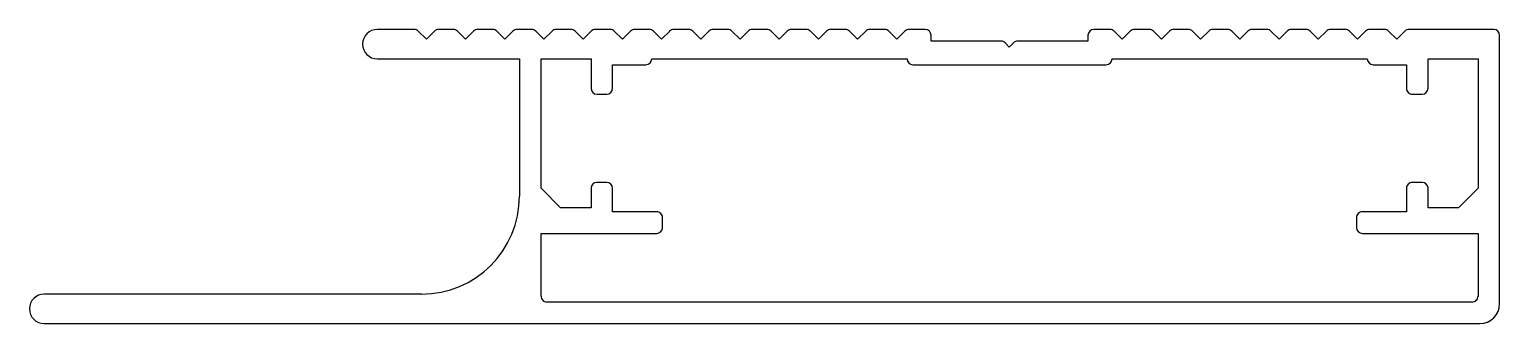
# Model space of a CAD drawing. Extents: x 1507.5 to 1582.5, y 1943.5 to 1958.5.
import ezdxf

# ---------------------------------------------------------------- set-up
doc = ezdxf.new("R2010")
doc.units = 0
doc.layers.get('0').update_dxf_attribs({"linetype": 'CONTINUOUS'})

msp = doc.modelspace()

# ---------------------------------------------------------------- linework, layer by layer
for p, q in [((1527.149, 1958.482), (1525.273, 1958.482)), ((1527.774, 1957.982), (1527.362, 1958.394)), ((1528.186, 1958.394), (1527.774, 1957.982)), ((1529.149, 1958.482), (1528.398, 1958.482)), ((1529.774, 1957.982), (1529.362, 1958.394)), ((1530.186, 1958.394), (1529.774, 1957.982)), ((1531.149, 1958.482), (1530.398, 1958.482)), ((1531.774, 1957.982), (1531.362, 1958.394)), ((1532.186, 1958.394), (1531.774, 1957.982)), ((1533.149, 1958.482), (1532.398, 1958.482)), ((1533.774, 1957.982), (1533.362, 1958.394)), ((1534.186, 1958.394), (1533.774, 1957.982)), ((1535.149, 1958.482), (1534.398, 1958.482)), ((1535.774, 1957.982), (1535.362, 1958.394)), ((1536.186, 1958.394), (1535.774, 1957.982)), ((1537.149, 1958.482), (1536.398, 1958.482)), ((1537.774, 1957.982), (1537.362, 1958.394)), ((1538.186, 1958.394), (1537.774, 1957.982)), ((1539.149, 1958.482), (1538.398, 1958.482)), ((1539.774, 1957.982), (1539.362, 1958.394)), ((1540.186, 1958.394), (1539.774, 1957.982)), ((1541.149, 1958.482), (1540.398, 1958.482)), ((1541.774, 1957.982), (1541.362, 1958.394)), ((1542.186, 1958.394), (1541.774, 1957.982)), ((1543.149, 1958.482), (1542.398, 1958.482)), ((1543.774, 1957.982), (1543.362, 1958.394)), ((1544.186, 1958.394), (1543.774, 1957.982)), ((1545.149, 1958.482), (1544.398, 1958.482)), ((1545.774, 1957.982), (1545.362, 1958.394)), ((1546.186, 1958.394), (1545.774, 1957.982)), ((1547.149, 1958.482), (1546.398, 1958.482)), ((1547.774, 1957.982), (1547.362, 1958.394)), ((1548.186, 1958.394), (1547.774, 1957.982)), ((1549.149, 1958.482), (1548.398, 1958.482)), ((1549.774, 1957.982), (1549.362, 1958.394)), ((1550.186, 1958.394), (1549.774, 1957.982)), ((1551.149, 1958.482), (1550.398, 1958.482)), ((1551.774, 1957.982), (1551.362, 1958.394)), ((1552.186, 1958.394), (1551.774, 1957.982)), ((1553.224, 1958.482), (1552.398, 1958.482)), ((1562.649, 1958.482), (1561.824, 1958.482)), ((1563.274, 1957.982), (1562.862, 1958.394)), ((1563.686, 1958.394), (1563.274, 1957.982)), ((1564.649, 1958.482), (1563.898, 1958.482)), ((1565.274, 1957.982), (1564.862, 1958.394)), ((1565.686, 1958.394), (1565.274, 1957.982)), ((1566.649, 1958.482), (1565.898, 1958.482)), ((1567.274, 1957.982), (1566.862, 1958.394)), ((1567.686, 1958.394), (1567.274, 1957.982)), ((1568.649, 1958.482), (1567.898, 1958.482)), ((1569.274, 1957.982), (1568.862, 1958.394)), ((1569.686, 1958.394), (1569.274, 1957.982)), ((1570.649, 1958.482), (1569.898, 1958.482)), ((1571.274, 1957.982), (1570.862, 1958.394)), ((1571.686, 1958.394), (1571.274, 1957.982)), ((1572.649, 1958.482), (1571.898, 1958.482)), ((1573.274, 1957.982), (1572.862, 1958.394)), ((1573.686, 1958.394), (1573.274, 1957.982)), ((1574.649, 1958.482), (1573.898, 1958.482)), ((1575.274, 1957.982), (1574.862, 1958.394)), ((1575.686, 1958.394), (1575.274, 1957.982)), ((1576.649, 1958.482), (1575.898, 1958.482)), ((1577.274, 1957.982), (1576.862, 1958.394)), ((1577.686, 1958.394), (1577.274, 1957.982)), ((1582.224, 1958.482), (1577.898, 1958.482)), ((1553.524, 1957.882), (1553.524, 1958.182)), ((1557.087, 1957.882), (1553.524, 1957.882)), ((1557.511, 1957.582), (1557.299, 1957.794)), ((1557.723, 1957.794), (1557.511, 1957.582)), ((1561.524, 1957.882), (1557.935, 1957.882)), ((1561.524, 1958.182), (1561.524, 1957.882)), ((1582.524, 1944.482), (1582.524, 1958.182)), ((1525.274, 1956.982), (1532.524, 1956.982)), ((1532.524, 1956.982), (1532.524, 1949.982)), ((1533.624, 1950.382), (1533.624, 1956.982)), ((1533.624, 1956.982), (1536.174, 1956.982)), ((1536.174, 1956.982), (1536.174, 1955.482)), ((1539.274, 1956.982), (1552.294, 1956.982)), ((1562.754, 1956.982), (1575.774, 1956.982)), ((1578.874, 1955.482), (1578.874, 1956.982)), ((1578.874, 1956.982), (1581.424, 1956.982)), ((1581.424, 1956.982), (1581.424, 1950.382)), ((1537.274, 1955.482), (1537.274, 1956.682)), ((1537.274, 1956.682), (1538.974, 1956.682)), ((1552.594, 1956.682), (1562.454, 1956.682)), ((1576.074, 1956.682), (1577.774, 1956.682)), ((1577.774, 1956.682), (1577.774, 1955.482)), ((1536.474, 1955.182), (1536.974, 1955.182)), ((1578.074, 1955.182), (1578.574, 1955.182)), ((1534.624, 1949.382), (1533.624, 1950.382)), ((1536.174, 1950.382), (1536.174, 1949.382)), ((1536.974, 1950.682), (1536.474, 1950.682)), ((1537.274, 1949.182), (1537.274, 1950.382)), ((1577.774, 1950.382), (1577.774, 1949.182)), ((1578.574, 1950.682), (1578.074, 1950.682)), ((1578.874, 1949.382), (1578.874, 1950.382)), ((1581.424, 1950.382), (1580.424, 1949.382)), ((1536.174, 1949.382), (1534.624, 1949.382)), ((1580.424, 1949.382), (1578.874, 1949.382)), ((1539.524, 1949.182), (1537.274, 1949.182)), ((1539.824, 1948.382), (1539.824, 1948.882)), ((1575.224, 1948.882), (1575.224, 1948.382)), ((1577.774, 1949.182), (1575.524, 1949.182)), ((1533.624, 1944.882), (1533.624, 1948.082)), ((1533.624, 1948.082), (1539.524, 1948.082)), ((1575.524, 1948.082), (1581.424, 1948.082)), ((1581.424, 1948.082), (1581.424, 1944.882)), ((1527.524, 1944.982), (1508.274, 1944.982)), ((1581.124, 1944.582), (1533.924, 1944.582)), ((1508.274, 1943.482), (1537.149, 1943.482)), ((1537.149, 1943.482), (1581.524, 1943.482))]:
    msp.add_line(p, q)
for centre, radius, start, end in [((1525.274, 1957.732), 0.75, 90.02935, 270), ((1527.149, 1958.182), 0.3, 44.99999, 90), ((1528.398, 1958.182), 0.3, 90, 135.00001), ((1529.149, 1958.182), 0.3, 44.99999, 90), ((1530.398, 1958.182), 0.3, 90, 135.00001), ((1531.149, 1958.182), 0.3, 44.99999, 90), ((1532.398, 1958.182), 0.3, 90, 135.00001), ((1533.149, 1958.182), 0.3, 44.99999, 90), ((1534.398, 1958.182), 0.3, 90, 135.00001), ((1535.149, 1958.182), 0.3, 44.99999, 90), ((1536.398, 1958.182), 0.3, 90, 135.00001), ((1537.149, 1958.182), 0.3, 44.99999, 90), ((1538.398, 1958.182), 0.3, 90, 135.00001), ((1539.149, 1958.182), 0.3, 44.99999, 90), ((1540.398, 1958.182), 0.3, 90, 135.00001), ((1541.149, 1958.182), 0.3, 44.99999, 90), ((1542.398, 1958.182), 0.3, 90, 135.00001), ((1543.149, 1958.182), 0.3, 44.99999, 90), ((1544.398, 1958.182), 0.3, 90, 135.00001), ((1545.149, 1958.182), 0.3, 45.00003, 90), ((1546.398, 1958.182), 0.3, 90, 134.99997), ((1547.149, 1958.182), 0.3, 45.00003, 90), ((1548.398, 1958.182), 0.3, 90, 134.99997), ((1549.149, 1958.182), 0.3, 45.00001, 90), ((1550.398, 1958.182), 0.3, 90, 134.99999), ((1551.149, 1958.182), 0.3, 45.00002, 90), ((1552.398, 1958.182), 0.3, 90, 134.99999), ((1553.224, 1958.182), 0.3, 0, 90), ((1561.824, 1958.182), 0.3, 90, 179.99996), ((1562.649, 1958.182), 0.3, 44.99999, 90), ((1563.898, 1958.182), 0.3, 90, 135.00001), ((1564.649, 1958.182), 0.3, 44.99999, 90), ((1565.898, 1958.182), 0.3, 90, 135.00001), ((1566.649, 1958.182), 0.3, 44.99999, 90), ((1567.898, 1958.182), 0.3, 90, 135.00001), ((1568.649, 1958.182), 0.3, 44.99999, 90), ((1569.898, 1958.182), 0.3, 90, 135.00001), ((1570.649, 1958.182), 0.3, 44.99999, 90), ((1571.898, 1958.182), 0.3, 90, 135.00001), ((1572.649, 1958.182), 0.3, 44.99999, 90), ((1573.898, 1958.182), 0.3, 90, 135.00001), ((1574.649, 1958.182), 0.3, 44.99999, 90), ((1575.898, 1958.182), 0.3, 90, 135.00001), ((1576.649, 1958.182), 0.3, 44.99999, 90), ((1577.898, 1958.182), 0.3, 90, 135.00001), ((1582.224, 1958.182), 0.3, 360, 90), ((1557.087, 1957.582), 0.3, 44.99998, 90), ((1557.935, 1957.582), 0.3, 90, 135.00002), ((1538.974, 1956.982), 0.3, 270, 0), ((1552.594, 1956.982), 0.3, 180, 270), ((1562.454, 1956.982), 0.3, 270, 0), ((1576.074, 1956.982), 0.3, 180, 270), ((1536.474, 1955.482), 0.3, 180.00004, 270), ((1536.974, 1955.482), 0.3, 270, 359.99999), ((1578.074, 1955.482), 0.3, 179.99996, 270), ((1578.574, 1955.482), 0.3, 270, 359.99996), ((1536.474, 1950.382), 0.3, 90, 179.99993), ((1536.974, 1950.382), 0.3, 0.00001, 90), ((1578.074, 1950.382), 0.3, 90, 180.00004), ((1578.574, 1950.382), 0.3, 0.00007, 90), ((1527.524, 1949.982), 5, 270, 360), ((1539.524, 1948.882), 0.3, 0, 90.00001), ((1575.524, 1948.882), 0.3, 89.99999, 180), ((1539.524, 1948.382), 0.3, 270, 0), ((1575.524, 1948.382), 0.3, 180, 270), ((1508.274, 1944.232), 0.75, 90, 270), ((1533.924, 1944.882), 0.3, 179.99999, 270), ((1581.124, 1944.882), 0.3, 270, 0.00001), ((1581.524, 1944.482), 1, 270, 360)]:
    msp.add_arc(centre, radius, start, end)

doc.saveas('drawing.dxf')
